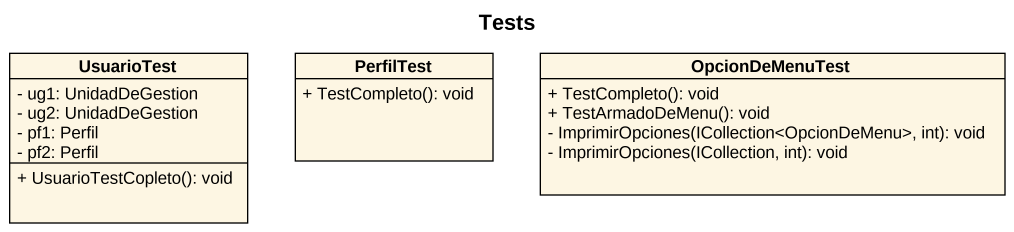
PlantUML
@startuml
title Tests
hide circle
hide empty members
skinparam classAttributeIconSize 0
class UsuarioTest {
  - ug1: UnidadDeGestion
  - ug2: UnidadDeGestion
  - pf1: Perfil
  - pf2: Perfil
  + UsuarioTestCopleto(): void
}
class PerfilTest {
  + TestCompleto(): void
}
class OpcionDeMenuTest {
  + TestCompleto(): void
  + TestArmadoDeMenu(): void
  - ImprimirOpciones(ICollection<OpcionDeMenu>, int): void
  - ImprimirOpciones(ICollection, int): void
}
@enduml
